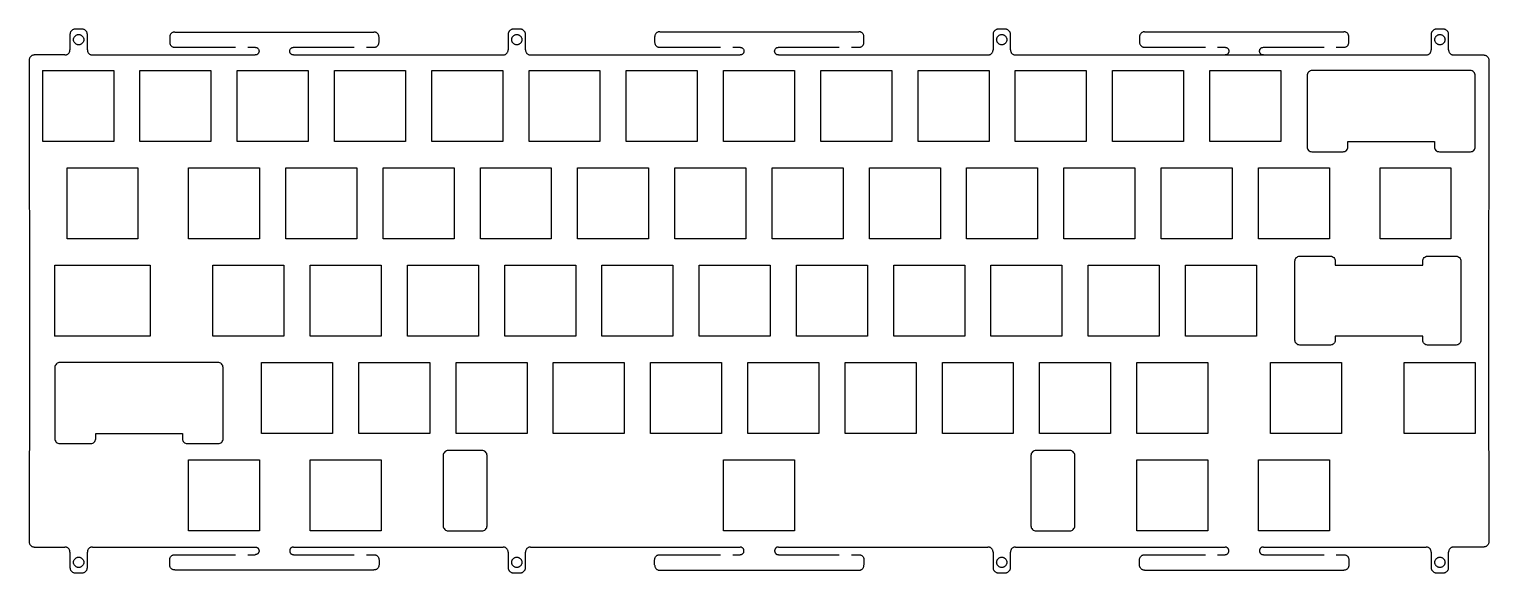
# Model space of a CAD drawing. Header units: millimetres. Extents: x 57 to 343, y 131 to 238.
import ezdxf

# ---------------------------------------------------------------- set-up
doc = ezdxf.new("R2010")
doc.units = ezdxf.units.MM
doc.header["$LTSCALE"] = 0.75
doc.linetypes.add('PHANTOM2', pattern=[31.75, 15.875, -3.175, 3.175, -3.175, 3.175, -3.175])
doc.layers.add('LAYER_2', color=7, linetype='Continuous')
doc.layers.add('Reference', color=7, linetype='PHANTOM2', lineweight=25)

msp = doc.modelspace()

# ---------------------------------------------------------------- linework, layer by layer
for p, q in [((85.84, 237.17), (124.84, 237.17)), ((180.83, 237.22), (219.83, 237.22)), ((275.81, 237.22), (314.81, 237.22)), ((57.32, 231.67), (57.4, 173.07)), ((69.71, 232.67), (101.59, 232.67)), ((109.09, 232.67), (150.13, 232.67)), ((155.53, 232.67), (196.58, 232.67)), ((204.08, 232.67), (245.12, 232.67)), ((250.52, 232.67), (291.56, 232.67)), ((289.9, 232.67), (330.94, 232.67)), ((343.22, 231.67), (343.14, 173.07)), ((57.4, 173.07), (57.32, 137.32)), ((343.14, 173.07), (343.22, 137.32)), ((69.71, 136.32), (101.59, 136.32)), ((109.09, 136.32), (150.13, 136.32)), ((155.53, 136.32), (196.58, 136.32)), ((204.08, 136.32), (245.12, 136.32)), ((250.52, 136.32), (291.56, 136.32)), ((299.06, 136.32), (330.94, 136.32)), ((85.84, 131.82), (124.84, 131.82)), ((180.83, 131.77), (219.83, 131.77)), ((275.81, 131.77), (314.81, 131.77))]:
    msp.add_line(p, q)
for points in [[(306.19, 175.87, -0.414214), (305.24, 176.82), (305.24, 192.32, -0.414214), (306.19, 193.27), (312.2, 193.27, -0.414214), (313.15, 192.32), (313.15, 191.52), (330.27, 191.52), (330.27, 192.32, -0.414214), (331.22, 193.27), (336.82, 193.27, -0.414214), (337.77, 192.32), (337.77, 176.82, -0.414214), (336.82, 175.87), (331.22, 175.87, -0.414214), (330.27, 176.82), (330.27, 177.62), (313.15, 177.62), (313.15, 176.82, -0.414214), (312.2, 175.87)], [(146.01, 139.47, 0.414214), (147.01, 140.47), (147.01, 154.22, 0.414214), (146.01, 155.22), (139.41, 155.22, 0.414214), (138.41, 154.22), (138.41, 140.47, 0.414214), (139.41, 139.47)], [(262.13, 154.22, 0.414214), (261.13, 155.22), (254.53, 155.22, 0.414214), (253.53, 154.22), (253.53, 140.47, 0.414214), (254.53, 139.47), (261.13, 139.47, 0.414214), (262.13, 140.47)]]:
    msp.add_lwpolyline(points, format="xyb", close=True)
at = {"layer": 'LAYER_2'}
for p, q in [((317.1, 215.67), (317.1, 215.67)), ((326.62, 215.67), (326.62, 215.67)), ((62.3, 177.57), (62.3, 177.57)), ((67.06, 177.57), (67.06, 177.57)), ((71.83, 158.52), (71.83, 158.52)), ((81.35, 158.52), (81.35, 158.52)), ((87.27, 156.52), (87.27, 156.52))]:
    msp.add_line(p, q, dxfattribs=at)
for points in [[(73.87, 229.62), (73.87, 215.72), (59.97, 215.72), (59.97, 229.62)], [(79.02, 215.72), (79.02, 229.62), (92.92, 229.62), (92.92, 215.72)], [(98.07, 215.72), (98.07, 229.62), (111.97, 229.62), (111.97, 215.72)], [(117.12, 215.72), (117.12, 229.62), (131.02, 229.62), (131.02, 215.72)], [(136.17, 215.72), (136.17, 229.62), (150.07, 229.62), (150.07, 215.72)], [(155.22, 215.72), (155.22, 229.62), (169.12, 229.62), (169.12, 215.72)], [(174.27, 215.72), (174.27, 229.62), (188.17, 229.62), (188.17, 215.72)], [(193.32, 215.72), (193.32, 229.62), (207.22, 229.62), (207.22, 215.72)], [(212.37, 215.72), (212.37, 229.62), (226.27, 229.62), (226.27, 215.72)], [(231.42, 215.72), (231.42, 229.62), (245.32, 229.62), (245.32, 215.72)], [(250.47, 215.72), (250.47, 229.62), (264.37, 229.62), (264.37, 215.72)], [(269.52, 215.72), (269.52, 229.62), (283.42, 229.62), (283.42, 215.72)], [(288.57, 215.72), (288.57, 229.62), (302.47, 229.62), (302.47, 215.72)], [(64.73, 196.67), (64.73, 210.57), (78.63, 210.57), (78.63, 196.67)], [(88.54, 196.67), (88.54, 210.57), (102.44, 210.57), (102.44, 196.67)], [(107.59, 196.67), (107.59, 210.57), (121.49, 210.57), (121.49, 196.67)], [(126.64, 196.67), (126.64, 210.57), (140.54, 210.57), (140.54, 196.67)], [(145.69, 196.67), (145.69, 210.57), (159.59, 210.57), (159.59, 196.67)], [(164.74, 196.67), (164.74, 210.57), (178.64, 210.57), (178.64, 196.67)], [(183.79, 196.67), (183.79, 210.57), (197.69, 210.57), (197.69, 196.67)], [(202.84, 196.67), (202.84, 210.57), (216.74, 210.57), (216.74, 196.67)], [(221.89, 196.67), (221.89, 210.57), (235.79, 210.57), (235.79, 196.67)], [(240.94, 196.67), (240.94, 210.57), (254.84, 210.57), (254.84, 196.67)], [(259.99, 196.67), (259.99, 210.57), (273.89, 210.57), (273.89, 196.67)], [(279.04, 196.67), (279.04, 210.57), (292.94, 210.57), (292.94, 196.67)], [(298.09, 196.67), (298.09, 210.57), (311.99, 210.57), (311.99, 196.67)], [(321.91, 196.67), (321.91, 210.57), (335.81, 210.57), (335.81, 196.67)], [(62.35, 191.52), (81.01, 191.52), (81.01, 177.62), (62.35, 177.62)], [(93.31, 177.62), (93.31, 191.52), (107.21, 191.52), (107.21, 177.62)], [(112.36, 177.62), (112.36, 191.52), (126.26, 191.52), (126.26, 177.62)], [(131.41, 177.62), (131.41, 191.52), (145.31, 191.52), (145.31, 177.62)], [(150.46, 177.62), (150.46, 191.52), (164.36, 191.52), (164.36, 177.62)], [(169.51, 177.62), (169.51, 191.52), (183.41, 191.52), (183.41, 177.62)], [(188.56, 177.62), (188.56, 191.52), (202.46, 191.52), (202.46, 177.62)], [(207.61, 177.62), (207.61, 191.52), (221.51, 191.52), (221.51, 177.62)], [(226.66, 177.62), (226.66, 191.52), (240.56, 191.52), (240.56, 177.62)], [(245.71, 177.62), (245.71, 191.52), (259.61, 191.52), (259.61, 177.62)], [(264.76, 177.62), (264.76, 191.52), (278.66, 191.52), (278.66, 177.62)], [(283.81, 177.62), (283.81, 191.52), (297.71, 191.52), (297.71, 177.62)], [(102.83, 158.57), (102.83, 172.47), (116.73, 172.47), (116.73, 158.57)], [(121.88, 158.57), (121.88, 172.47), (135.78, 172.47), (135.78, 158.57)], [(140.93, 158.57), (140.93, 172.47), (154.83, 172.47), (154.83, 158.57)], [(159.98, 158.57), (159.98, 172.47), (173.88, 172.47), (173.88, 158.57)], [(179.03, 158.57), (179.03, 172.47), (192.93, 172.47), (192.93, 158.57)], [(198.08, 158.57), (198.08, 172.47), (211.98, 172.47), (211.98, 158.57)], [(217.13, 158.57), (217.13, 172.47), (231.03, 172.47), (231.03, 158.57)], [(236.18, 158.57), (236.18, 172.47), (250.08, 172.47), (250.08, 158.57)], [(255.23, 158.57), (255.23, 172.47), (269.13, 172.47), (269.13, 158.57)], [(274.28, 158.57), (274.28, 172.47), (288.18, 172.47), (288.18, 158.57)], [(300.48, 158.57), (300.48, 172.47), (314.38, 172.47), (314.38, 158.57)], [(326.67, 158.57), (326.67, 172.47), (340.57, 172.47), (340.57, 158.57)], [(88.54, 139.52), (88.54, 153.42), (102.44, 153.42), (102.44, 139.52)], [(112.36, 139.52), (112.36, 153.42), (126.26, 153.42), (126.26, 139.52)], [(193.32, 139.52), (193.32, 153.42), (207.22, 153.42), (207.22, 139.52)], [(274.28, 139.52), (274.28, 153.42), (288.18, 153.42), (288.18, 139.52)], [(298.09, 139.52), (298.09, 153.42), (311.99, 153.42), (311.99, 139.52)]]:
    msp.add_lwpolyline(points, close=True, dxfattribs=at)
for points in [[(314.66, 213.72, 0.414214), (315.61, 214.67), (315.61, 215.72), (332.58, 215.72), (332.58, 214.67, 0.414214), (333.53, 213.72), (339.62, 213.72, 0.414214), (340.57, 214.67), (340.57, 228.62, 0.414214), (339.57, 229.62), (308.62, 229.62, 0.414214), (307.62, 228.62), (307.62, 214.67, 0.414214), (308.57, 213.72)], [(69.39, 156.57, 0.414214), (70.34, 157.52), (70.34, 158.57), (87.32, 158.57), (87.32, 157.52, 0.414214), (88.27, 156.57), (94.35, 156.57, 0.414214), (95.3, 157.52), (95.3, 171.47, 0.414214), (94.3, 172.47), (63.35, 172.47, 0.414214), (62.35, 171.47), (62.35, 157.52, 0.414214), (63.3, 156.57)]]:
    msp.add_lwpolyline(points, format="xyb", close=True, dxfattribs=at)
at = {"layer": 'Reference'}
for p, q in [((67.71, 237.72), (66.31, 237.72)), ((153.53, 237.72), (152.13, 237.72)), ((248.52, 237.72), (247.12, 237.72)), ((334.34, 237.72), (332.94, 237.72)), ((65.31, 236.72), (65.31, 233.67)), ((68.71, 233.67), (68.71, 236.72)), ((84.84, 236.17), (84.84, 235.17)), ((125.84, 235.17), (125.84, 236.17)), ((151.13, 236.72), (151.13, 233.67)), ((154.53, 233.67), (154.53, 236.72)), ((179.83, 236.22), (179.83, 235.17)), ((220.83, 235.17), (220.83, 236.22)), ((246.12, 236.72), (246.12, 233.67)), ((249.52, 233.67), (249.52, 236.72)), ((274.81, 236.22), (274.81, 235.17)), ((315.81, 235.17), (315.81, 236.22)), ((331.94, 236.72), (331.94, 233.67)), ((335.34, 233.67), (335.34, 236.72)), ((64.31, 232.67), (58.32, 232.67)), ((85.84, 234.17), (101.59, 234.17)), ((109.09, 234.17), (124.84, 234.17)), ((180.83, 234.17), (196.58, 234.17)), ((204.08, 234.17), (219.83, 234.17)), ((275.81, 234.17), (291.56, 234.17)), ((299.06, 234.17), (314.81, 234.17)), ((336.34, 232.67), (342.22, 232.67)), ((59.92, 229.62), (73.92, 229.62)), ((58.32, 136.32), (64.31, 136.32)), ((65.31, 135.32), (65.31, 132.27)), ((68.71, 132.27), (68.71, 135.32)), ((85.84, 134.82), (101.59, 134.82)), ((109.09, 134.82), (124.84, 134.82)), ((151.13, 135.32), (151.13, 132.27)), ((154.53, 132.27), (154.53, 135.32)), ((180.83, 134.82), (196.58, 134.82)), ((204.08, 134.82), (219.83, 134.82)), ((246.12, 135.32), (246.12, 132.27)), ((249.52, 132.27), (249.52, 135.32)), ((275.81, 134.82), (291.56, 134.82)), ((299.06, 134.82), (314.81, 134.82)), ((331.94, 135.32), (331.94, 132.27)), ((335.34, 132.27), (335.34, 135.32)), ((342.22, 136.32), (336.34, 136.32)), ((84.84, 132.82), (84.84, 133.82)), ((125.84, 133.82), (125.84, 132.82)), ((179.83, 132.82), (179.83, 133.82)), ((220.83, 133.82), (220.83, 132.82)), ((274.81, 132.77), (274.81, 133.82)), ((315.81, 133.82), (315.81, 132.82)), ((66.31, 131.27), (67.71, 131.27)), ((152.13, 131.27), (153.53, 131.27)), ((247.12, 131.27), (248.52, 131.27)), ((332.94, 131.27), (334.34, 131.27))]:
    msp.add_line(p, q, dxfattribs=at)
for centre in [(67.01, 235.67), (152.83, 235.67), (247.82, 235.67), (333.64, 235.67), (67.01, 133.32), (152.83, 133.32), (247.82, 133.32), (333.64, 133.32)]:
    msp.add_circle(centre, 1, dxfattribs=at)
for centre, radius, start, end in [((66.31, 236.72), 1, 90, 180), ((67.71, 236.72), 1, 0, 90), ((152.13, 236.72), 1, 90, 180), ((153.53, 236.72), 1, 0, 90), ((247.12, 236.72), 1, 90, 180), ((248.52, 236.72), 1, 0, 90), ((332.94, 236.72), 1, 90, 180), ((334.34, 236.72), 1, 0, 90), ((85.84, 236.17), 1, 90, 180), ((85.84, 235.17), 1, 180, 270), ((124.84, 236.17), 1, 0, 90), ((124.84, 235.17), 1, 270, 360), ((180.83, 236.22), 1, 90, 180), ((180.83, 235.17), 1, 180, 270), ((219.83, 236.22), 1, 0, 90), ((219.83, 235.17), 1, 270, 0), ((275.81, 236.22), 1, 90, 180), ((275.81, 235.17), 1, 180, 270), ((314.81, 236.22), 1, 0, 90), ((314.81, 235.17), 1, 270, 0), ((58.32, 231.67), 1, 90, 180), ((64.31, 233.67), 1, 270, 0), ((69.71, 233.67), 1, 180, 269.9999), ((150.13, 233.67), 1, 270, 0), ((155.53, 233.67), 1, 180, 270), ((245.12, 233.67), 1, 270, 0), ((250.52, 233.67), 1, 180, 270), ((330.94, 233.67), 1, 270, 0), ((336.34, 233.67), 1, 180, 269.9999), ((58.32, 137.32), 1, 180, 270), ((64.31, 135.32), 1, 0, 90), ((69.71, 135.32), 1, 90, 180), ((109.09, 135.57), 0.75, 89.9996, 270), ((150.13, 135.32), 1, 0, 90), ((155.53, 135.32), 1, 90, 180), ((196.58, 135.57), 0.75, 269.9997, 89.9997), ((204.08, 135.57), 0.75, 89.9996, 270), ((245.12, 135.32), 1, 0, 90), ((250.52, 135.32), 1, 90, 180), ((291.56, 135.57), 0.75, 269.9997, 89.9997), ((299.06, 135.57), 0.75, 89.9996, 270), ((330.94, 135.32), 1, 0, 90), ((336.34, 135.32), 1, 90, 180), ((66.31, 132.27), 1, 180, 270), ((67.71, 132.27), 1, 270, 0), ((152.13, 132.27), 1, 180, 270), ((153.53, 132.27), 1, 270, 0), ((180.83, 132.77), 1, 180, 270), ((219.83, 132.77), 1, 270, 0), ((247.12, 132.27), 1, 180, 270), ((248.52, 132.27), 1, 270, 0), ((332.94, 132.27), 1, 180, 270), ((334.34, 132.27), 1, 270, 0)]:
    msp.add_arc(centre, radius, start, end, dxfattribs=at)
at = {"layer": 'Reference', "extrusion": (0, 0, -1)}
for centre, radius, start, end in [((-101.59, 233.42), 0.75, 90.0002, 270.0002), ((-109.09, 233.42), 0.75, 270.0005, 90), ((-196.58, 233.42), 0.75, 90.0002, 270.0002), ((-204.08, 233.42), 0.75, 270.0005, 90), ((-291.56, 233.42), 0.75, 90.0002, 270.0002), ((-299.06, 233.42), 0.75, 270.0005, 90), ((-342.22, 231.67), 1, 90, 180), ((-342.22, 137.32), 1, 180, 270), ((-85.84, 133.82), 1, 0, 90), ((-101.59, 135.57), 0.75, 90, 270.0005), ((-124.84, 133.82), 1, 90, 180), ((-180.83, 133.82), 1, 0, 90), ((-219.83, 133.82), 1, 90, 180), ((-275.81, 133.82), 1, 0, 90), ((-314.81, 133.82), 1, 90, 180), ((-85.84, 132.82), 1, 270, 0), ((-124.84, 132.82), 1, 180, 270), ((-275.81, 132.77), 1, 270, 0), ((-314.81, 132.77), 1, 180, 270)]:
    msp.add_arc(centre, radius, start, end, dxfattribs=at)

doc.saveas('drawing.dxf')
